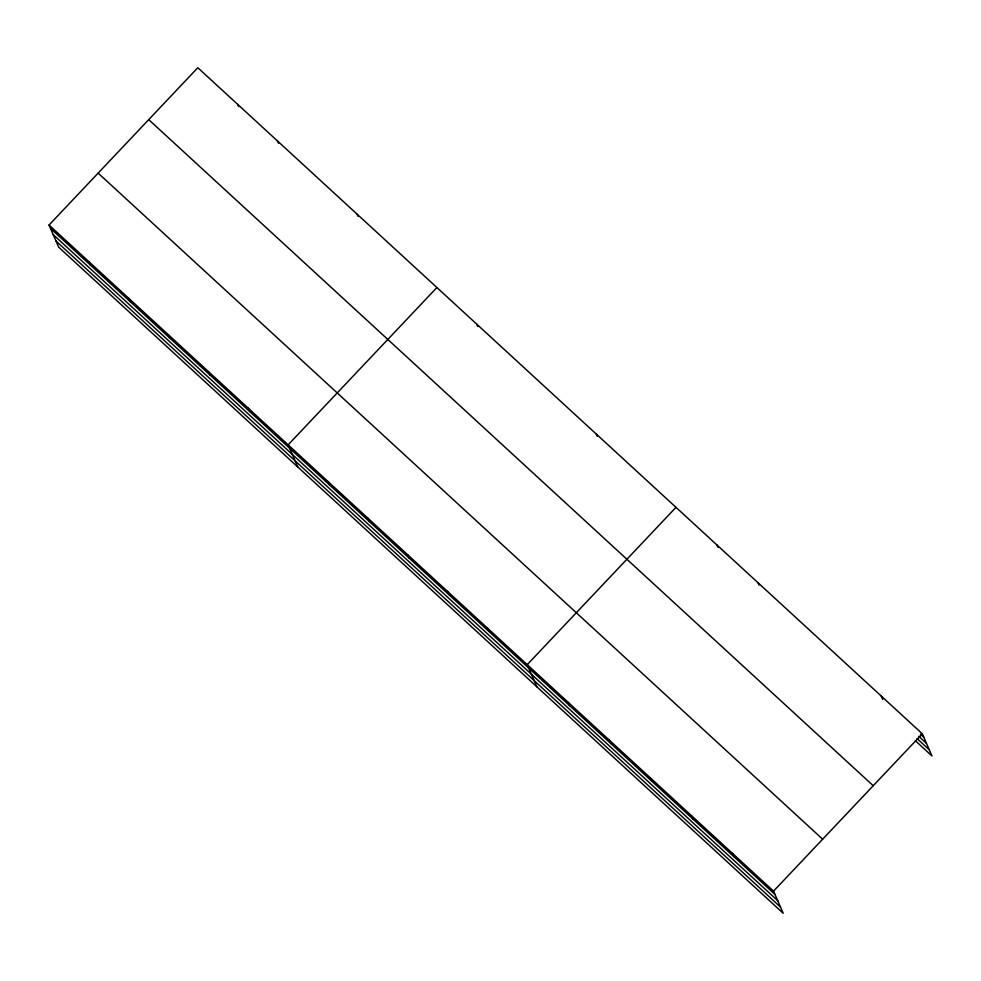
<?xml version="1.0" encoding="UTF-8"?>
<svg xmlns="http://www.w3.org/2000/svg" width="981" height="981" viewBox="0 0 981 981"><rect width="100%" height="100%" fill="white"/><g stroke="black" fill="none" stroke-linecap="round" stroke-linejoin="round"><path stroke-width="1.47" d="M49.05 225.029L773.555 891.128L783.194 913.274L58.688 247.187L49.05 225.029L197.806 67.726L922.324 733.813L931.95 755.971L915.31 740.667M436.901 287.531L288.132 444.847L297.77 466.993M675.983 507.349L527.226 664.652L536.852 686.81M773.555 891.128L922.324 733.813M920.46 734.131L923.783 737.197M918.719 736.253L926.481 743.39M917.051 738.546L929.252 749.766M148.72 119.633L873.225 785.72M98.137 173.122L822.642 839.209M50.522 228.414L775.027 894.5M53.219 234.606L777.725 900.693M55.991 240.995L780.496 907.082M881.257 696.069L882.728 699.453M758.092 582.837L759.073 585.093M717.037 545.093L718.018 547.337M596.289 434.068L597.27 436.324M732.5 853.384L733.972 856.756M691.446 815.628L692.917 819.012M476.741 324.171L477.722 326.428M650.391 777.884L651.862 781.268M609.336 740.14L610.807 743.524M357.207 214.263L358.188 216.519M568.281 702.396L569.753 705.78M277.513 140.994L278.481 143.251M487.373 628.024L488.845 631.396M237.66 104.354L238.641 106.61M447.532 591.384L449.004 594.768M407.679 554.743L409.151 558.128M367.838 518.115L369.297 521.5M327.985 481.475L329.457 484.859M248.291 408.206L249.763 411.591M208.438 371.578L209.909 374.95M168.597 334.938L170.069 338.322M128.744 298.31L130.215 301.682M88.903 261.669L90.362 265.054"/></g></svg>
